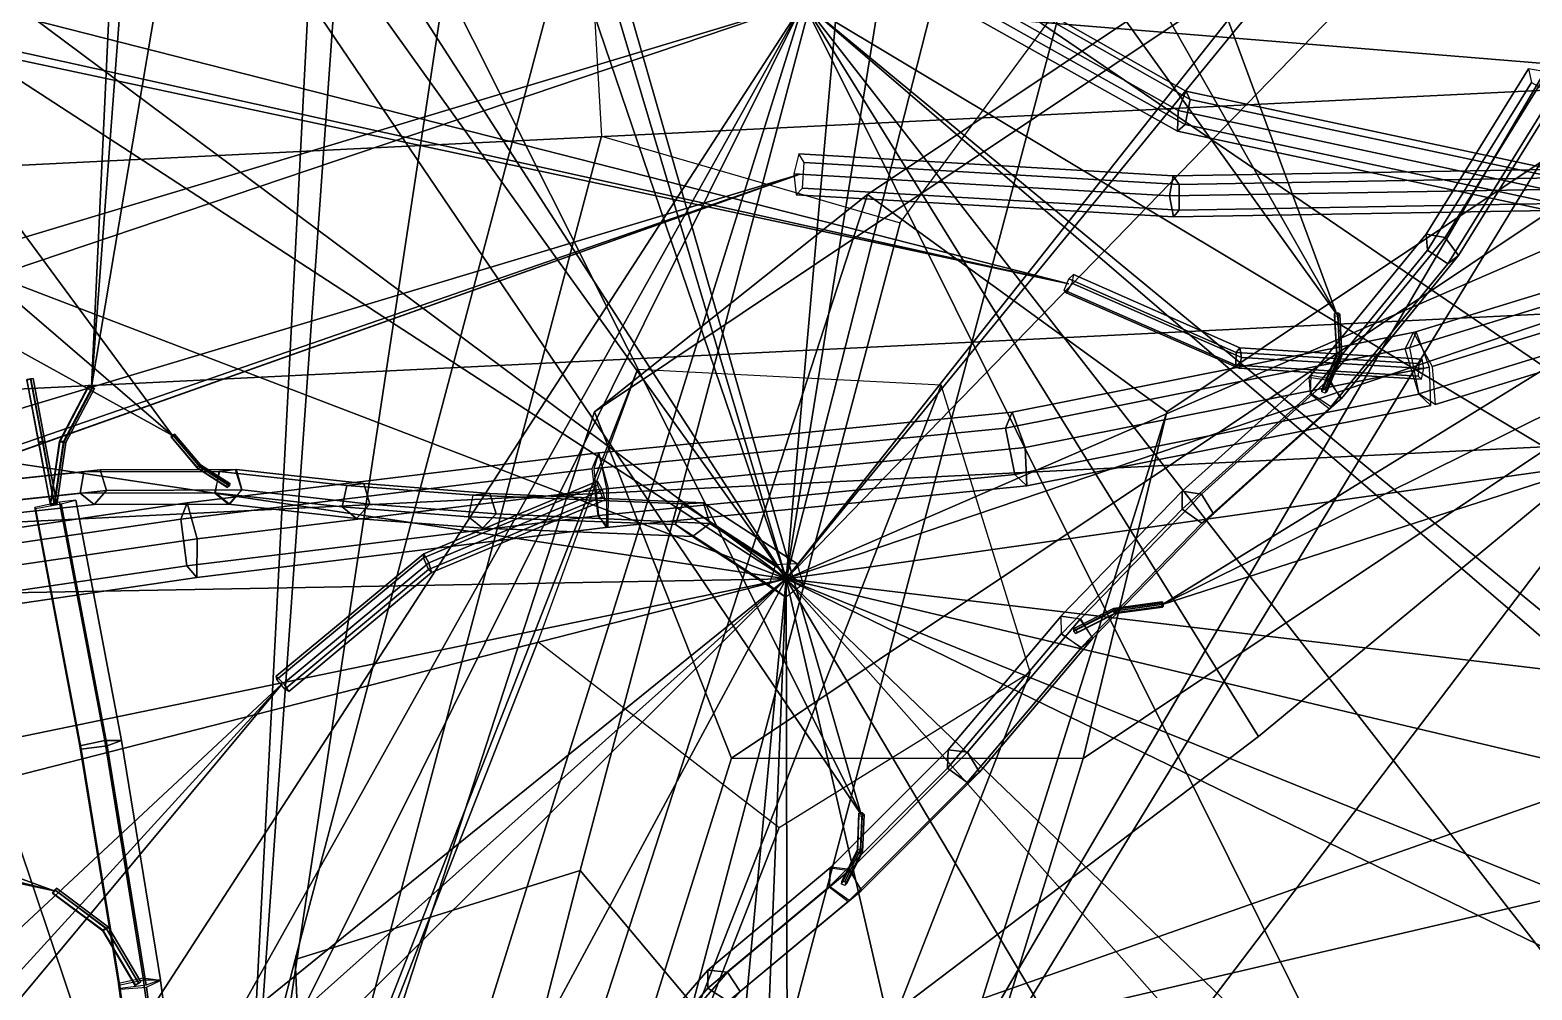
# Model space of a CAD drawing. Header units: metres. Extents: x -422 to 269, y -311 to 154.
# Drawn here: x -88.09 to -70.63, y -13.91 to -2.76 of the extents above; entities that cross this region are included whole.
import ezdxf

# ---------------------------------------------------------------- set-up
doc = ezdxf.new("R2010")
doc.units = ezdxf.units.M

msp = doc.modelspace()

# ---------------------------------------------------------------- linework, layer by layer
at = {"layer": 'coral-li_Intrnd', "color": 3}
for points in [[(-67.1835, 2.7872, 468.0564), (-78.3551, -4.6746, 498.8923), (-81.5274, -7.1972, 497.1326), (-70.3558, 0.2646, 466.2967)], [(-63.7073, 0.2621, 468.7047), (-74.879, -7.1997, 499.5406), (-78.3551, -4.6746, 498.8923), (-67.1835, 2.7872, 468.0564)], [(-58.00368, 1.2922, 424.6159), (-93.3209, -0.4428, 441.2636), (-94.3948, -4.6373, 438.5606), (-59.8599, -2.9407, 422.4503)], [(-70.3558, 0.2646, 466.2967), (-81.5274, -7.1972, 497.1326), (-79.9355, -11.2208, 496.7357), (-68.7639, -3.7588, 465.8997)], [(-64.6785, -3.7604, 467.3795), (-75.8501, -11.2223, 498.2154), (-74.879, -7.1997, 499.5406), (-63.7073, 0.2621, 468.7047)], [(-81.6948, -12.5259, 674.3676), (-78.34, 0.1016, 698.2462), (-81.6287, -0.8451, 699.2076), (-85.00615, -13.5588, 675.1451)], [(-79.4738, -15.1677, 675.2186), (-76.09648, -2.454, 699.2813), (-78.34, 0.1016, 698.2462), (-81.6948, -12.5259, 674.3676)], [(-54.3221, -5.267, 428.14), (-90.9127, -7.06464, 445.6623), (-91.1673, -1.8803, 445.6623), (-54.5768, -0.08279, 428.14)], [(-85.00615, -13.5588, 675.1451), (-81.6287, -0.8451, 699.2076), (-81.4483, -3.9947, 700.8458), (-84.8625, -16.8486, 676.4839)], [(-81.3918, -17.858, 676.5301), (-77.9776, -5.00413, 700.892), (-76.09648, -2.454, 699.2813), (-79.4738, -15.1677, 675.2186)], [(-59.8599, -2.9407, 422.4503), (-94.3948, -4.6373, 438.5606), (-92.915, -8.7063, 441.2636), (-57.5977, -6.9713, 424.6159)], [(-68.7639, -3.7588, 465.8997), (-79.9355, -11.2208, 496.7357), (-75.8501, -11.2223, 498.2154), (-64.6785, -3.7604, 467.3795)], [(-84.8625, -16.8486, 676.4839), (-81.4483, -3.9947, 700.8458), (-77.9776, -5.00413, 700.892), (-81.3918, -17.858, 676.5301)], [(-78.3551, -4.6746, 498.8923), (-83.2814, -19.8265, 529.4934), (-86.4538, -22.3491, 527.7336), (-81.5274, -7.1972, 497.1326)], [(-74.879, -7.1997, 499.5406), (-79.515, -21.9439, 529.034), (-83.2814, -19.8265, 529.4934), (-78.3551, -4.6746, 498.8923)], [(-57.5977, -6.9713, 424.6159), (-92.915, -8.7063, 441.2636), (-90.9127, -7.06464, 445.6623), (-54.3221, -5.267, 428.14)], [(-84.2934, -15.04069, 675.795), (-81.02749, -6.7072, 701.8402), (-82.1855, -9.8633, 702.9952), (-85.4569, -18.2121, 676.9016)], [(-80.7553, -15.1957, 675.4888), (-77.4982, -6.8872, 701.4552), (-81.02749, -6.7072, 701.8402), (-84.2934, -15.04069, 675.795)], [(-79.7235, -18.5308, 676.4265), (-76.4664, -10.2223, 702.3929), (-77.4982, -6.8872, 701.4552), (-80.7553, -15.1957, 675.4888)], [(-81.5274, -7.1972, 497.1326), (-86.4538, -22.3491, 527.7336), (-84.5716, -25.9649, 526.2289), (-79.9355, -11.2208, 496.7357)], [(-75.8501, -11.2223, 498.2154), (-80.3078, -25.7158, 527.028), (-79.515, -21.9439, 529.034), (-74.879, -7.1997, 499.5406)], [(-85.4569, -18.2121, 676.9016), (-82.1855, -9.8633, 702.9952), (-79.3828, -12.02337, 703.3349), (-82.6487, -20.3567, 677.2897)], [(-82.6487, -20.3567, 677.2897), (-79.3828, -12.02337, 703.3349), (-76.4664, -10.2223, 702.3929), (-79.7235, -18.5308, 676.4265)], [(-79.9355, -11.2208, 496.7357), (-84.5716, -25.9649, 526.2289), (-80.3078, -25.7158, 527.028), (-75.8501, -11.2223, 498.2154)], [(-84.3894, -22.9493, 649.0443), (-81.6948, -12.5259, 674.3676), (-85.00615, -13.5588, 675.1451), (-87.7007, -23.9822, 649.8218)], [(-82.1684, -25.5911, 649.8953), (-79.4738, -15.1677, 675.2186), (-81.6948, -12.5259, 674.3676), (-84.3894, -22.9493, 649.0443)], [(-87.7007, -23.9822, 649.8218), (-85.00615, -13.5588, 675.1451), (-84.8625, -16.8486, 676.4839), (-87.5571, -27.2721, 651.1606)]]:
    msp.add_3dface(points, dxfattribs=at)
at = {"layer": 'coral-li_Leaf', "color": 3}
for points in [[(-83.5109, 44.2313, 621.2647), (-78.3895, 46.3077, 608.796), (-87.3731, -6.9071, 611.8989)], [(-83.5109, 44.2313, 621.2647), (-87.3731, -6.9071, 611.8989), (-78.3895, 46.3077, 608.796)], [(-87.3731, -6.9071, 611.8989), (-85.0645, 42.4185, 631.0681), (-83.5109, 44.2313, 621.2647)], [(-87.3731, -6.9071, 611.8989), (-83.5109, 44.2313, 621.2647), (-85.0645, 42.4185, 631.0681)], [(-92.2311, 27.8825, 694.7077), (-88.5944, 36.3869, 686.6177), (-72.9011, -6.06686, 668.6301)], [(-92.2311, 27.8825, 694.7077), (-72.9011, -6.06686, 668.6301), (-88.5944, 36.3869, 686.6177)], [(-82.2825, 29.3596, 631.7717), (-77.6916, 34.5406, 620.0206), (-85.663, -18.04071, 610.3344)], [(-82.2825, 29.3596, 631.7717), (-85.663, -18.04071, 610.3344), (-77.6916, 34.5406, 620.0206)], [(-94.6827, 20.5392, 692.1929), (-90.3592, 29.5376, 685.0281), (-78.4281, -11.8728, 662.335)], [(-94.6827, 20.5392, 692.1929), (-78.4281, -11.8728, 662.335), (-90.3592, 29.5376, 685.0281)], [(-85.663, -18.04071, 610.3344), (-83.4184, 25.1749, 640.8824), (-82.2825, 29.3596, 631.7717)], [(-85.663, -18.04071, 610.3344), (-82.2825, 29.3596, 631.7717), (-83.4184, 25.1749, 640.8824)], [(-72.9011, -6.06686, 668.6301), (-93.05792, 21.9765, 701.5692), (-92.2311, 27.8825, 694.7077)], [(-72.9011, -6.06686, 668.6301), (-92.2311, 27.8825, 694.7077), (-93.05792, 21.9765, 701.5692)], [(-78.4281, -11.8728, 662.335), (-95.9883, 14.01013, 698.3825), (-94.6827, 20.5392, 692.1929)], [(-78.4281, -11.8728, 662.335), (-94.6827, 20.5392, 692.1929), (-95.9883, 14.01013, 698.3825)], [(-86.4301, -7.4746, 713.1671), (-105.1944, 17.9775, 742.7628), (-111.8576, 14.3808, 739.4873)], [(-86.4301, -7.4746, 713.1671), (-111.8576, 14.3808, 739.4873), (-105.1944, 17.9775, 742.7628)], [(-76.01581, -5.7123, 399.7768), (-162.4731, 16.3019, 420.1737), (-164.046, 13.05662, 403.1181)], [(-76.01581, -5.7123, 399.7768), (-164.046, 13.05662, 403.1181), (-162.4731, 16.3019, 420.1737)], [(-111.8576, 14.3808, 739.4873), (-120.7935, 11.5273, 733.4572), (-86.4301, -7.4746, 713.1671)], [(-111.8576, 14.3808, 739.4873), (-86.4301, -7.4746, 713.1671), (-120.7935, 11.5273, 733.4572)], [(-164.046, 13.05662, 403.1181), (-165.0568, 13.9642, 379.5936), (-76.01581, -5.7123, 399.7768)], [(-164.046, 13.05662, 403.1181), (-76.01581, -5.7123, 399.7768), (-165.0568, 13.9642, 379.5936)], [(-41.1816, 7.3013, 693.2841), (-36.7036, 14.1216, 684.0955), (-74.9285, -9.4361, 665.226)], [(-41.1816, 7.3013, 693.2841), (-74.9285, -9.4361, 665.226), (-36.7036, 14.1216, 684.0955)], [(-66.6351, 2.08686, 643.1948), (-62.07156, 11.1013, 634.0341), (-85.1695, -28.2767, 605.0857)], [(-66.6351, 2.08686, 643.1948), (-85.1695, -28.2767, 605.0857), (-62.07156, 11.1013, 634.0341)], [(-74.9285, -9.4361, 665.226), (-43.1651, 0.8166, 699.3387), (-41.1816, 7.3013, 693.2841)], [(-74.9285, -9.4361, 665.226), (-41.1816, 7.3013, 693.2841), (-43.1651, 0.8166, 699.3387)], [(-137.9829, -0.2769, 604.5049), (-135.3065, 4.585, 592.0468), (-87.8055, -12.7613, 611.1498)], [(-137.9829, -0.2769, 604.5049), (-87.8055, -12.7613, 611.1498), (-135.3065, 4.585, 592.0468)], [(-135.4784, -5.7199, 611.2053), (-133.0743, 3.2004, 601.1726), (-86.5524, -23.4477, 608.0826)], [(-135.4784, -5.7199, 611.2053), (-86.5524, -23.4477, 608.0826), (-133.0743, 3.2004, 601.1726)], [(-85.1695, -28.2767, 605.0857), (-67.9034, -5.5248, 649.6956), (-66.6351, 2.08686, 643.1948)], [(-85.1695, -28.2767, 605.0857), (-66.6351, 2.08686, 643.1948), (-67.9034, -5.5248, 649.6956)], [(-39.8608, -5.7105, 680.4941), (-35.7804, 0.4871, 670.6994), (-80.2524, -15.1496, 658.4562)], [(-39.8608, -5.7105, 680.4941), (-80.2524, -15.1496, 658.4562), (-35.7804, 0.4871, 670.6994)], [(-87.8055, -12.7613, 611.1498), (-139.5049, -1.6907, 614.3787), (-137.9829, -0.2769, 604.5049)], [(-87.8055, -12.7613, 611.1498), (-137.9829, -0.2769, 604.5049), (-139.5049, -1.6907, 614.3787)], [(-193.4057, -44.993, 399.2751), (-206.4113, -42.6401, 368.3156), (-79.1499, -4.4433, 356.167)], [(-193.4057, -44.993, 399.2751), (-79.1499, -4.4433, 356.167), (-206.4113, -42.6401, 368.3156)], [(-79.1499, -4.4433, 356.167), (-185.5471, -41.2887, 422.6147), (-193.4057, -44.993, 399.2751)], [(-79.1499, -4.4433, 356.167), (-193.4057, -44.993, 399.2751), (-185.5471, -41.2887, 422.6147)], [(-86.5524, -23.4477, 608.0826), (-136.5364, -10.5752, 619.9868), (-135.4784, -5.7199, 611.2053)], [(-86.5524, -23.4477, 608.0826), (-135.4784, -5.7199, 611.2053), (-136.5364, -10.5752, 619.9868)], [(-80.2524, -15.1496, 658.4562), (-41.9774, -11.9258, 686.7819), (-39.8608, -5.7105, 680.4941)], [(-80.2524, -15.1496, 658.4562), (-39.8608, -5.7105, 680.4941), (-41.9774, -11.9258, 686.7819)], [(-71.4851, -17.6953, 495.0329), (-60.6209, -6.4172, 570.0825), (-49.5402, -15.4794, 567.1909)], [(-71.4851, -17.6953, 495.0329), (-49.5402, -15.4794, 567.1909), (-60.6209, -6.4172, 570.0825)], [(-122.5912, -112.8587, 399.1118), (-142.5465, -114.0857, 372.0294), (-64.3111, -7.6116, 353.467)], [(-122.5912, -112.8587, 399.1118), (-64.3111, -7.6116, 353.467), (-142.5465, -114.0857, 372.0294)], [(-64.3111, -7.6116, 353.467), (-112.0403, -108.6876, 421.2815), (-122.5912, -112.8587, 399.1118)], [(-64.3111, -7.6116, 353.467), (-122.5912, -112.8587, 399.1118), (-112.0403, -108.6876, 421.2815)], [(-65.4485, -7.5106, 402.9277), (-99.1295, -84.7168, 438.7093), (-92.8534, -90.7792, 423.6176)], [(-65.4485, -7.5106, 402.9277), (-92.8534, -90.7792, 423.6176), (-99.1295, -84.7168, 438.7093)], [(-92.8534, -90.7792, 423.6176), (-89.3457, -97.7847, 401.3946), (-65.4485, -7.5106, 402.9277)], [(-92.8534, -90.7792, 423.6176), (-65.4485, -7.5106, 402.9277), (-89.3457, -97.7847, 401.3946)], [(-70.7627, -40.1298, 540.7466), (-26.3524, -7.7579, 566.4952), (-22.3787, -8.4407, 555.6607)], [(-70.7627, -40.1298, 540.7466), (-22.3787, -8.4407, 555.6607), (-26.3524, -7.7579, 566.4952)], [(-22.3787, -8.4407, 555.6607), (-15.4217, -12.3609, 542.2292), (-70.7627, -40.1298, 540.7466)], [(-22.3787, -8.4407, 555.6607), (-70.7627, -40.1298, 540.7466), (-15.4217, -12.3609, 542.2292)], [(-82.6569, -45.08569, 738.1458), (-90.1569, -50.3807, 731.8159), (-89.3565, -8.8411, 716.7352)], [(-82.6569, -45.08569, 738.1458), (-89.3565, -8.8411, 716.7352), (-90.1569, -50.3807, 731.8159)], [(-89.3565, -8.8411, 716.7352), (-78.6186, -40.7991, 743.9234), (-82.6569, -45.08569, 738.1458)], [(-89.3565, -8.8411, 716.7352), (-82.6569, -45.08569, 738.1458), (-78.6186, -40.7991, 743.9234)], [(-85.1578, -10.3577, 398.5), (-148.0719, -69.01715, 429.7476), (-144.9586, -75.8961, 414.035)], [(-85.1578, -10.3577, 398.5), (-144.9586, -75.8961, 414.035), (-148.0719, -69.01715, 429.7476)], [(-144.9586, -75.8961, 414.035), (-144.7703, -81.888, 391.2467), (-85.1578, -10.3577, 398.5)], [(-144.9586, -75.8961, 414.035), (-85.1578, -10.3577, 398.5), (-144.7703, -81.888, 391.2467)]]:
    msp.add_3dface(points, dxfattribs=at)
at = {"layer": 'coral-li_Mrstm', "color": 3}
for points in [[(-79.3, -9.1376, 702.4012), (-95.00436, 36.9823, 730.725), (-110.9383, 11.4303, 726.0117)], [(-79.3, -9.1376, 702.4012), (-110.9383, 11.4303, 726.0117), (-95.00436, 36.9823, 730.725)], [(-79.3, -9.1376, 702.4012), (-72.462, 33.4458, 712.8358), (-95.00436, 36.9823, 730.725)], [(-79.3, -9.1376, 702.4012), (-95.00436, 36.9823, 730.725), (-72.462, 33.4458, 712.8358)], [(-79.3, -9.1376, 702.4012), (-75.5197, 33.5339, 714.4977), (-97.02453, 15.5786, 695.4481)], [(-79.3, -9.1376, 702.4012), (-97.02453, 15.5786, 695.4481), (-75.5197, 33.5339, 714.4977)], [(-79.3, -9.1376, 702.4012), (-47.7846, 30.6954, 726.8148), (-75.5197, 33.5339, 714.4977)], [(-79.3, -9.1376, 702.4012), (-75.5197, 33.5339, 714.4977), (-47.7846, 30.6954, 726.8148)], [(-79.3, -9.1376, 702.4012), (-60.3108, 10.4219, 690.1254), (-72.462, 33.4458, 712.8358)], [(-79.3, -9.1376, 702.4012), (-72.462, 33.4458, 712.8358), (-60.3108, 10.4219, 690.1254)], [(-79.3, -9.1376, 702.4012), (-39.9958, 4.1485, 718.1383), (-47.7846, 30.6954, 726.8148)], [(-79.3, -9.1376, 702.4012), (-47.7846, 30.6954, 726.8148), (-39.9958, 4.1485, 718.1383)], [(-79.1014, -2.4499, 699.7007), (-98.1788, 21.6383, 746.9418), (-97.542, -7.9941, 739.834)], [(-79.1014, -2.4499, 699.7007), (-97.542, -7.9941, 739.834), (-98.1788, 21.6383, 746.9418)], [(-79.3, -9.1376, 702.4012), (-97.02453, 15.5786, 695.4481), (-99.7563, -1.3082, 686.1445)], [(-79.3, -9.1376, 702.4012), (-99.7563, -1.3082, 686.1445), (-97.02453, 15.5786, 695.4481)], [(-79.3, -9.1376, 702.4012), (-94.7146, 14.718, 693.0653), (-110.4781, 14.07903, 723.7999)], [(-79.3, -9.1376, 702.4012), (-110.4781, 14.07903, 723.7999), (-94.7146, 14.718, 693.0653)], [(-79.3, -9.1376, 702.4012), (-83.7457, 5.7572, 679.5473), (-94.7146, 14.718, 693.0653)], [(-79.3, -9.1376, 702.4012), (-94.7146, 14.718, 693.0653), (-83.7457, 5.7572, 679.5473)], [(-79.3, -9.1376, 702.4012), (-110.4781, 14.07903, 723.7999), (-114.3384, -3.8882, 746.2267)], [(-79.3, -9.1376, 702.4012), (-114.3384, -3.8882, 746.2267), (-110.4781, 14.07903, 723.7999)], [(-79.3, -9.1376, 702.4012), (-41.2528, 7.3656, 718.5732), (-60.7649, 13.4996, 691.566)], [(-79.3, -9.1376, 702.4012), (-60.7649, 13.4996, 691.566), (-41.2528, 7.3656, 718.5732)], [(-79.3, -9.1376, 702.4012), (-60.7649, 13.4996, 691.566), (-75.2713, 6.6522, 680.5269)], [(-79.3, -9.1376, 702.4012), (-75.2713, 6.6522, 680.5269), (-60.7649, 13.4996, 691.566)], [(-79.3, -9.1376, 702.4012), (-110.9383, 11.4303, 726.0117), (-109.15, -16.7668, 707.3181)], [(-79.3, -9.1376, 702.4012), (-109.15, -16.7668, 707.3181), (-110.9383, 11.4303, 726.0117)], [(-79.3, -9.1376, 702.4012), (-62.1881, -6.7089, 680.8325), (-60.3108, 10.4219, 690.1254)], [(-79.3, -9.1376, 702.4012), (-60.3108, 10.4219, 690.1254), (-62.1881, -6.7089, 680.8325)], [(-79.1014, -2.4499, 699.7007), (-59.1364, -4.0813, 680.6571), (-52.7505, 9.879, 692.8094)], [(-79.1014, -2.4499, 699.7007), (-52.7505, 9.879, 692.8094), (-59.1364, -4.0813, 680.6571)], [(-79.3, -9.1376, 702.4012), (-37.4947, -14.1194, 739.8635), (-41.2528, 7.3656, 718.5732)], [(-79.3, -9.1376, 702.4012), (-41.2528, 7.3656, 718.5732), (-37.4947, -14.1194, 739.8635)], [(-79.1014, -2.4499, 699.7007), (-73.8139, -10.9684, 742.9266), (-51.8192, 7.2143, 748.0557)], [(-79.1014, -2.4499, 699.7007), (-51.8192, 7.2143, 748.0557), (-73.8139, -10.9684, 742.9266)], [(-79.1014, -2.4499, 699.7007), (-57.284, -20.4186, 709.4471), (-48.396, 5.2472, 730.7961)], [(-79.1014, -2.4499, 699.7007), (-48.396, 5.2472, 730.7961), (-57.284, -20.4186, 709.4471)], [(-79.3, -9.1376, 702.4012), (-52.532, -22.1506, 699.5719), (-39.9958, 4.1485, 718.1383)], [(-79.3, -9.1376, 702.4012), (-39.9958, 4.1485, 718.1383), (-52.532, -22.1506, 699.5719)], [(-79.1014, -2.4499, 699.7007), (-110.0899, 1.1262, 700.2704), (-101.818, -10.1156, 686.6917)], [(-79.1014, -2.4499, 699.7007), (-101.818, -10.1156, 686.6917), (-110.0899, 1.1262, 700.2704)], [(-79.1014, -2.4499, 699.7007), (-79.5229, -0.5078, 756.0209), (-59.345, -14.2807, 737.7953)], [(-79.1014, -2.4499, 699.7007), (-59.345, -14.2807, 737.7953), (-79.5229, -0.5078, 756.0209)], [(-79.1014, -2.4499, 699.7007), (-97.542, -7.9941, 739.834), (-91.6911, -27.7426, 712.9362)], [(-79.1014, -2.4499, 699.7007), (-91.6911, -27.7426, 712.9362), (-97.542, -7.9941, 739.834)], [(-79.1014, -2.4499, 699.7007), (-94.0647, -25.5163, 696.8784), (-91.2729, -24.2, 716.2129)], [(-79.1014, -2.4499, 699.7007), (-91.2729, -24.2, 716.2129), (-94.0647, -25.5163, 696.8784)], [(-79.1014, -2.4499, 699.7007), (-91.6911, -27.7426, 712.9362), (-87.06593, -27.9127, 694.0215)], [(-79.1014, -2.4499, 699.7007), (-87.06593, -27.9127, 694.0215), (-91.6911, -27.7426, 712.9362)], [(-79.1014, -2.4499, 699.7007), (-91.2729, -24.2, 716.2129), (-73.8139, -10.9684, 742.9266)], [(-79.1014, -2.4499, 699.7007), (-73.8139, -10.9684, 742.9266), (-91.2729, -24.2, 716.2129)], [(-79.1014, -2.4499, 699.7007), (-59.345, -14.2807, 737.7953), (-55.7916, -22.4687, 705.1141)], [(-79.1014, -2.4499, 699.7007), (-55.7916, -22.4687, 705.1141), (-59.345, -14.2807, 737.7953)], [(-79.1014, -2.4499, 699.7007), (-55.7916, -22.4687, 705.1141), (-64.1024, -21.7038, 687.5205)], [(-79.1014, -2.4499, 699.7007), (-64.1024, -21.7038, 687.5205), (-55.7916, -22.4687, 705.1141)], [(-79.1014, -2.4499, 699.7007), (-67.08572, -26.5976, 693.6644), (-57.284, -20.4186, 709.4471)], [(-79.1014, -2.4499, 699.7007), (-57.284, -20.4186, 709.4471), (-67.08572, -26.5976, 693.6644)], [(-79.3, -9.1376, 702.4012), (-114.3384, -3.8882, 746.2267), (-98.8916, -28.6048, 737.3108)], [(-79.3, -9.1376, 702.4012), (-98.8916, -28.6048, 737.3108), (-114.3384, -3.8882, 746.2267)], [(-79.3, -9.1376, 702.4012), (-109.15, -16.7668, 707.3181), (-98.6743, -26.425, 694.0453)], [(-79.3, -9.1376, 702.4012), (-98.6743, -26.425, 694.0453), (-109.15, -16.7668, 707.3181)], [(-79.3, -9.1376, 702.4012), (-102.0716, -9.5459, 686.7419), (-108.5195, -15.1593, 704.3562)], [(-79.3, -9.1376, 702.4012), (-108.5195, -15.1593, 704.3562), (-102.0716, -9.5459, 686.7419)], [(-79.3, -9.1376, 702.4012), (-108.5195, -15.1593, 704.3562), (-101.8618, -27.3683, 735.981)], [(-79.3, -9.1376, 702.4012), (-101.8618, -27.3683, 735.981), (-108.5195, -15.1593, 704.3562)], [(-79.3, -9.1376, 702.4012), (-101.8618, -27.3683, 735.981), (-79.2481, -35.8159, 752.0418)], [(-79.3, -9.1376, 702.4012), (-79.2481, -35.8159, 752.0418), (-101.8618, -27.3683, 735.981)], [(-79.3, -9.1376, 702.4012), (-98.8916, -28.6048, 737.3108), (-80.4974, -39.1381, 710.8828)], [(-79.3, -9.1376, 702.4012), (-80.4974, -39.1381, 710.8828), (-98.8916, -28.6048, 737.3108)], [(-79.3, -9.1376, 702.4012), (-91.5593, -31.8739, 692.5677), (-82.05575, -38.2894, 708.4382)], [(-79.3, -9.1376, 702.4012), (-82.05575, -38.2894, 708.4382), (-91.5593, -31.8739, 692.5677)], [(-79.3, -9.1376, 702.4012), (-82.05575, -38.2894, 708.4382), (-57.6437, -33.5984, 732.4291)], [(-79.3, -9.1376, 702.4012), (-57.6437, -33.5984, 732.4291), (-82.05575, -38.2894, 708.4382)], [(-79.3, -9.1376, 702.4012), (-80.4974, -39.1381, 710.8828), (-73.5105, -34.2218, 693.3842)], [(-79.3, -9.1376, 702.4012), (-73.5105, -34.2218, 693.3842), (-80.4974, -39.1381, 710.8828)], [(-79.3, -9.1376, 702.4012), (-57.6437, -33.5984, 732.4291), (-37.4947, -14.1194, 739.8635)], [(-79.3, -9.1376, 702.4012), (-37.4947, -14.1194, 739.8635), (-57.6437, -33.5984, 732.4291)], [(-79.3, -9.1376, 702.4012), (-66.9895, -29.8329, 688.8335), (-52.532, -22.1506, 699.5719)], [(-79.3, -9.1376, 702.4012), (-52.532, -22.1506, 699.5719), (-66.9895, -29.8329, 688.8335)], [(-79.3, -9.1376, 702.4012), (-79.2481, -35.8159, 752.0418), (-55.9154, -31.6179, 732.8853)], [(-79.3, -9.1376, 702.4012), (-55.9154, -31.6179, 732.8853), (-79.2481, -35.8159, 752.0418)], [(-79.3, -9.1376, 702.4012), (-55.9154, -31.6179, 732.8853), (-50.3964, -20.8276, 701.2492)], [(-79.3, -9.1376, 702.4012), (-50.3964, -20.8276, 701.2492), (-55.9154, -31.6179, 732.8853)], [(-79.3, -9.1376, 702.4012), (-50.3964, -20.8276, 701.2492), (-58.8056, -13.9965, 685.0688)], [(-79.3, -9.1376, 702.4012), (-58.8056, -13.9965, 685.0688), (-50.3964, -20.8276, 701.2492)]]:
    msp.add_3dface(points, dxfattribs=at)
at = {"layer": 'coral-li_Petiole', "color": 3}
for points in [[(-74.6564, -3.4728, 354.9718), (-78.4178, -1.3391, 356.0062), (-78.5725, -1.5425, 355.8608), (-74.7476, -3.7001, 354.8094)], [(-74.6052, -3.569, 355.2447), (-78.3903, -1.4264, 356.2855), (-78.4178, -1.3391, 356.0062), (-74.6564, -3.4728, 354.9718)], [(-74.7476, -3.7001, 354.8094), (-78.5725, -1.5425, 355.8608), (-78.642, -1.7573, 356.049), (-74.7537, -3.939, 354.9805)], [(-74.6663, -3.8615, 355.2502), (-78.5309, -1.6888, 356.3123), (-78.3903, -1.4264, 356.2855), (-74.6052, -3.569, 355.2447)], [(-74.7537, -3.939, 354.9805), (-78.642, -1.7573, 356.049), (-78.5309, -1.6888, 356.3123), (-74.6663, -3.8615, 355.2502)], [(-71.6424, -5.172, 669.0593), (-70.4544, -3.2524, 670.2006), (-70.6767, -3.2146, 670.3682), (-71.8631, -5.1339, 669.2291)], [(-71.8631, -5.1339, 669.2291), (-70.6767, -3.2146, 670.3682), (-70.6419, -3.373, 670.5978), (-71.8474, -5.3218, 669.4375)], [(-71.4883, -5.3838, 669.1611), (-70.28, -3.4344, 670.3249), (-70.4544, -3.2524, 670.2006), (-71.6424, -5.172, 669.0593)], [(-70.3795, -4.3868, 353.8479), (-74.6564, -3.4728, 354.9718), (-74.7476, -3.7001, 354.8094), (-70.4707, -4.6142, 353.6856)], [(-70.3283, -4.4831, 354.1209), (-74.6052, -3.569, 355.2447), (-74.6564, -3.4728, 354.9718), (-70.3795, -4.3868, 353.8479)], [(-71.8474, -5.3218, 669.4375), (-70.6419, -3.373, 670.5978), (-70.393, -3.5108, 670.5707), (-71.6123, -5.4786, 669.3948)], [(-71.6123, -5.4786, 669.3948), (-70.393, -3.5108, 670.5707), (-70.28, -3.4344, 670.3249), (-71.4883, -5.3838, 669.1611)], [(-70.3894, -4.7756, 354.1264), (-74.6663, -3.8615, 355.2502), (-74.6052, -3.569, 355.2447), (-70.3283, -4.4831, 354.1209)], [(-70.4707, -4.6142, 353.6856), (-74.7476, -3.7001, 354.8094), (-74.7537, -3.939, 354.9805), (-70.4768, -4.8531, 353.8567)], [(-70.4768, -4.8531, 353.8567), (-74.7537, -3.939, 354.9805), (-74.6663, -3.8615, 355.2502), (-70.3894, -4.7756, 354.1264)], [(-74.8053, -4.4584, 354.9757), (-79.1543, -4.203, 356.0952), (-79.2119, -4.4349, 355.924), (-74.8459, -4.6907, 354.8002)], [(-74.7352, -4.5565, 355.2437), (-79.09066, -4.301, 356.3648), (-79.1543, -4.203, 356.0952), (-74.8053, -4.4584, 354.9757)], [(-74.7328, -4.8551, 355.2328), (-79.1095, -4.5992, 356.3593), (-79.09066, -4.301, 356.3648), (-74.7352, -4.5565, 355.2437)], [(-74.8459, -4.6907, 354.8002), (-79.2119, -4.4349, 355.924), (-79.1844, -4.6784, 356.0864), (-74.8014, -4.9345, 354.9582)], [(-70.4301, -4.3819, 353.861), (-74.8053, -4.4584, 354.9757), (-74.8459, -4.6907, 354.8002), (-70.4707, -4.6142, 353.6856)], [(-70.3601, -4.48, 354.1291), (-74.7352, -4.5565, 355.2437), (-74.8053, -4.4584, 354.9757), (-70.4301, -4.3819, 353.861)], [(-70.3576, -4.7787, 354.1181), (-74.7328, -4.8551, 355.2328), (-74.7352, -4.5565, 355.2437), (-70.3601, -4.48, 354.1291)], [(-74.8014, -4.9345, 354.9582), (-79.1844, -4.6784, 356.0864), (-79.1095, -4.5992, 356.3593), (-74.7328, -4.8551, 355.2328)], [(-70.4707, -4.6142, 353.6856), (-74.8459, -4.6907, 354.8002), (-74.8014, -4.9345, 354.9582), (-70.4262, -4.858, 353.8436)], [(-70.4262, -4.858, 353.8436), (-74.8014, -4.9345, 354.9582), (-74.7328, -4.8551, 355.2328), (-70.3576, -4.7787, 354.1181)], [(-67.5814, -5.07545, 402.6949), (-72.1085, -6.4659, 401.2633), (-72.01041, -6.2756, 400.7687), (-67.5107, -4.8937, 402.1924)], [(-67.5107, -4.8937, 402.1924), (-72.01041, -6.2756, 400.7687), (-71.7952, -6.6725, 400.4744), (-67.3372, -5.3029, 401.8876)], [(-73.00216, -6.8316, 667.6647), (-71.6424, -5.172, 669.0593), (-71.8631, -5.1339, 669.2291), (-73.2228, -6.7935, 667.8345)], [(-73.2228, -6.7935, 667.8345), (-71.8631, -5.1339, 669.2291), (-71.8474, -5.3218, 669.4375), (-73.2071, -6.9814, 668.0429)], [(-72.848, -7.04346, 667.7665), (-71.4883, -5.3838, 669.1611), (-71.6424, -5.172, 669.0593), (-73.00216, -6.8316, 667.6647)], [(-67.4486, -5.6071, 402.6989), (-71.9505, -6.9905, 401.2732), (-72.1085, -6.4659, 401.2633), (-67.5814, -5.07545, 402.6949)], [(-73.2071, -6.9814, 668.0429), (-71.8474, -5.3218, 669.4375), (-71.6123, -5.4786, 669.3948), (-72.972, -7.1382, 668.0002)], [(-72.972, -7.1382, 668.0002), (-71.6123, -5.4786, 669.3948), (-71.4883, -5.3838, 669.1611), (-72.848, -7.04346, 667.7665)], [(-67.3372, -5.3029, 401.8876), (-71.7952, -6.6725, 400.4744), (-71.7584, -7.1119, 400.7844), (-67.299, -5.7413, 402.1988)], [(-74.07672, -6.6549, 400.3862), (-76.06987, -5.7862, 399.8589), (-76.01752, -5.6517, 399.8838), (-74.07135, -6.5091, 400.398)], [(-74.01143, -6.5671, 400.18), (-75.981, -5.7041, 399.6592), (-76.04664, -5.8169, 399.7201), (-74.03954, -6.689, 400.2513)], [(-74.07135, -6.5091, 400.398), (-76.01752, -5.6517, 399.8838), (-75.9632, -5.6026, 399.7598), (-74.03098, -6.4565, 400.2702)], [(-74.03098, -6.4565, 400.2702), (-75.9632, -5.6026, 399.7598), (-75.981, -5.7041, 399.6592), (-74.01143, -6.5671, 400.18)], [(-67.299, -5.7413, 402.1988), (-71.7584, -7.1119, 400.7844), (-71.9505, -6.9905, 401.2732), (-67.4486, -5.6071, 402.6989)], [(-74.03954, -6.689, 400.2513), (-76.04664, -5.8169, 399.7201), (-76.06987, -5.7862, 399.8589), (-74.07672, -6.6549, 400.3862)], [(-72.8686, -6.5198, 668.2339), (-72.8922, -6.0467, 668.605), (-72.9289, -6.05627, 668.6149), (-72.9039, -6.5212, 668.2509)], [(-72.9039, -6.5212, 668.2509), (-72.9289, -6.05627, 668.6149), (-72.9274, -6.08038, 668.6457), (-72.903, -6.5483, 668.2791)], [(-72.903, -6.5483, 668.2791), (-72.9274, -6.08038, 668.6457), (-72.889, -6.08573, 668.655), (-72.8663, -6.5639, 668.2795)], [(-72.8455, -6.546, 668.2516), (-72.8677, -6.0648, 668.6296), (-72.8922, -6.0467, 668.605), (-72.8686, -6.5198, 668.2339)], [(-72.8663, -6.5639, 668.2795), (-72.889, -6.08573, 668.655), (-72.8677, -6.0648, 668.6296), (-72.8455, -6.546, 668.2516)], [(-72.05782, -6.4545, 401.278), (-76.7537, -7.3884, 400.2037), (-76.6766, -7.2014, 399.7042), (-71.9807, -6.2675, 400.7784)], [(-71.9807, -6.2675, 400.7784), (-76.6766, -7.2014, 399.7042), (-76.5233, -7.6128, 399.3915), (-71.8273, -6.6789, 400.4658)], [(-71.9496, -6.9917, 401.2723), (-76.6455, -7.9256, 400.198), (-76.7537, -7.3884, 400.2037), (-72.05782, -6.4545, 401.278)], [(-71.9503, -6.6371, 401.015), (-74.07135, -6.5091, 400.398), (-74.03098, -6.4565, 400.2702), (-71.91, -6.5846, 400.8872)], [(-71.91, -6.5846, 400.8872), (-74.03098, -6.4565, 400.2702), (-74.01143, -6.5671, 400.18), (-71.8904, -6.6952, 400.797)], [(-71.9557, -6.783, 401.0032), (-74.07672, -6.6549, 400.3862), (-74.07135, -6.5091, 400.398), (-71.9503, -6.6371, 401.015)], [(-71.8904, -6.6952, 400.797), (-74.01143, -6.5671, 400.18), (-74.03954, -6.689, 400.2513), (-71.9185, -6.8171, 400.8683)], [(-73.04179, -6.938, 667.8375), (-72.8686, -6.5198, 668.2339), (-72.9039, -6.5212, 668.2509), (-73.07709, -6.9394, 667.8544)], [(-73.07709, -6.9394, 667.8544), (-72.9039, -6.5212, 668.2509), (-72.903, -6.5483, 668.2791), (-73.07613, -6.9666, 667.8826)], [(-73.07613, -6.9666, 667.8826), (-72.903, -6.5483, 668.2791), (-72.8663, -6.5639, 668.2795), (-73.03948, -6.9821, 667.8831)], [(-73.01868, -6.9643, 667.8551), (-72.8455, -6.546, 668.2516), (-72.8686, -6.5198, 668.2339), (-73.04179, -6.938, 667.8375)], [(-73.03948, -6.9821, 667.8831), (-72.8663, -6.5639, 668.2795), (-72.8455, -6.546, 668.2516), (-73.01868, -6.9643, 667.8551)], [(-71.8273, -6.6789, 400.4658), (-76.5233, -7.6128, 399.3915), (-76.5042, -8.05786, 399.695), (-71.8083, -7.1239, 400.7693)], [(-74.4766, -8.1537, 666.0814), (-72.9869, -6.8135, 667.6822), (-73.2059, -6.7755, 667.8542), (-74.6996, -8.1198, 666.249)], [(-74.6996, -8.1198, 666.249), (-73.2059, -6.7755, 667.8542), (-73.2118, -6.9882, 668.0377), (-74.6993, -8.3267, 666.4392)], [(-71.9185, -6.8171, 400.8683), (-74.03954, -6.689, 400.2513), (-74.07672, -6.6549, 400.3862), (-71.9557, -6.783, 401.0032)], [(-87.9435, -7.542, 611.6305), (-88.0817, -6.8146, 611.666), (-88.1262, -6.8239, 611.682), (-87.9881, -7.5513, 611.6465)], [(-87.9881, -7.5513, 611.6465), (-88.1262, -6.8239, 611.682), (-88.1248, -6.826, 611.7302), (-87.9867, -7.5534, 611.6946)], [(-87.9867, -7.5534, 611.6946), (-88.1248, -6.826, 611.7302), (-88.07854, -6.8179, 611.7441), (-87.9404, -7.5452, 611.7086)], [(-87.9142, -7.5383, 611.6686), (-88.05238, -6.8109, 611.7041), (-88.0817, -6.8146, 611.666), (-87.9435, -7.542, 611.6305)], [(-87.9404, -7.5452, 611.7086), (-88.07854, -6.8179, 611.7441), (-88.05238, -6.8109, 611.7041), (-87.9142, -7.5383, 611.6686)], [(-87.6995, -7.5432, 611.699), (-87.362, -6.9031, 611.8594), (-87.4028, -6.8865, 611.8792), (-87.7444, -7.5391, 611.7163)], [(-87.7444, -7.5391, 611.7163), (-87.4028, -6.8865, 611.8792), (-87.4029, -6.8982, 611.926), (-87.7429, -7.5462, 611.764)], [(-87.7429, -7.5462, 611.764), (-87.4029, -6.8982, 611.926), (-87.3612, -6.9225, 611.9352), (-87.6962, -7.5547, 611.7763)], [(-87.6699, -7.5528, 611.7358), (-87.3365, -6.9252, 611.8939), (-87.362, -6.9031, 611.8594), (-87.6995, -7.5432, 611.699)], [(-87.6962, -7.5547, 611.7763), (-87.3612, -6.9225, 611.9352), (-87.3365, -6.9252, 611.8939), (-87.6699, -7.5528, 611.7358)], [(-74.3364, -8.382, 666.1664), (-72.8554, -7.05012, 667.7579), (-72.9869, -6.8135, 667.6822), (-74.4766, -8.1537, 666.0814)], [(-71.8083, -7.1239, 400.7693), (-76.5042, -8.05786, 399.695), (-76.6455, -7.9256, 400.198), (-71.9496, -6.9917, 401.2723)], [(-74.6993, -8.3267, 666.4392), (-73.2118, -6.9882, 668.0377), (-72.9919, -7.1605, 667.9773), (-74.4714, -8.4912, 666.3873)], [(-74.4714, -8.4912, 666.3873), (-72.9919, -7.1605, 667.9773), (-72.8554, -7.05012, 667.7579), (-74.3364, -8.382, 666.1664)], [(-76.7537, -7.3884, 400.2037), (-81.5332, -7.8579, 399.5056), (-81.4777, -7.6723, 399.0026), (-76.6766, -7.2014, 399.7042)], [(-76.6766, -7.2014, 399.7042), (-81.4777, -7.6723, 399.0026), (-81.3885, -8.09201, 398.6765), (-76.5233, -7.6128, 399.3915)], [(-86.1299, -7.8183, 713.0011), (-86.4285, -7.4631, 713.1422), (-86.4501, -7.4852, 713.1514), (-86.1443, -7.8468, 713.0056)], [(-86.1443, -7.8468, 713.0056), (-86.4501, -7.4852, 713.1514), (-86.4443, -7.4927, 713.1823), (-86.1312, -7.8607, 713.0316)], [(-86.1312, -7.8607, 713.0316), (-86.4443, -7.4927, 713.1823), (-86.419, -7.4754, 713.1923), (-86.1086, -7.841, 713.0434)], [(-86.1078, -7.8144, 713.0243), (-86.4091, -7.4568, 713.1671), (-86.4285, -7.4631, 713.1422), (-86.1299, -7.8183, 713.0011)], [(-86.1086, -7.841, 713.0434), (-86.419, -7.4754, 713.1923), (-86.4091, -7.4568, 713.1671), (-86.1078, -7.8144, 713.0243)], [(-76.6455, -7.9256, 400.198), (-81.477, -8.4028, 399.4881), (-81.5332, -7.8579, 399.5056), (-76.7537, -7.3884, 400.2037)], [(-87.8054, -8.2694, 611.595), (-87.9435, -7.542, 611.6305), (-87.9881, -7.5513, 611.6465), (-87.85, -8.2786, 611.611)], [(-87.85, -8.2786, 611.611), (-87.9881, -7.5513, 611.6465), (-87.9867, -7.5534, 611.6946), (-87.8486, -8.2807, 611.6591)], [(-87.8486, -8.2807, 611.6591), (-87.9867, -7.5534, 611.6946), (-87.9404, -7.5452, 611.7086), (-87.8023, -8.2726, 611.673)], [(-87.7761, -8.2657, 611.6331), (-87.9142, -7.5383, 611.6686), (-87.9435, -7.542, 611.6305), (-87.8054, -8.2694, 611.595)], [(-87.8023, -8.2726, 611.673), (-87.9404, -7.5452, 611.7086), (-87.9142, -7.5383, 611.6686), (-87.7761, -8.2657, 611.6331)], [(-87.8054, -8.2694, 611.595), (-87.6995, -7.5432, 611.699), (-87.7444, -7.5391, 611.7163), (-87.8503, -8.2653, 611.6122)], [(-87.8503, -8.2653, 611.6122), (-87.7444, -7.5391, 611.7163), (-87.7429, -7.5462, 611.764), (-87.8488, -8.2724, 611.66)], [(-87.8488, -8.2724, 611.66), (-87.7429, -7.5462, 611.764), (-87.6962, -7.5547, 611.7763), (-87.8021, -8.281, 611.6722)], [(-87.7758, -8.279, 611.6318), (-87.6699, -7.5528, 611.7358), (-87.6995, -7.5432, 611.699), (-87.8054, -8.2694, 611.595)], [(-87.8021, -8.281, 611.6722), (-87.6962, -7.5547, 611.7763), (-87.6699, -7.5528, 611.7358), (-87.7758, -8.279, 611.6318)], [(-81.5575, -7.8608, 399.5015), (-86.3362, -8.4444, 398.5517), (-86.2599, -8.2563, 398.0524), (-81.4813, -7.6726, 399.0023)], [(-81.4813, -7.6726, 399.0023), (-86.2599, -8.2563, 398.0524), (-86.145, -8.6729, 397.7304), (-81.3664, -8.08929, 398.6803)], [(-76.5233, -7.6128, 399.3915), (-81.3885, -8.09201, 398.6765), (-81.388, -8.5408, 398.9748), (-76.5042, -8.05786, 399.695)], [(-85.7896, -8.03538, 712.7136), (-86.1299, -7.8183, 713.0011), (-86.1443, -7.8468, 713.0056), (-85.804, -8.06389, 712.718)], [(-85.804, -8.06389, 712.718), (-86.1443, -7.8468, 713.0056), (-86.1312, -7.8607, 713.0316), (-85.791, -8.07786, 712.744)], [(-85.791, -8.07786, 712.744), (-86.1312, -7.8607, 713.0316), (-86.1086, -7.841, 713.0434), (-85.7684, -8.05811, 712.7559)], [(-85.7675, -8.03146, 712.7368), (-86.1078, -7.8144, 713.0243), (-86.1299, -7.8183, 713.0011), (-85.7896, -8.03538, 712.7136)], [(-85.7684, -8.05811, 712.7559), (-86.1086, -7.841, 713.0434), (-86.1078, -7.8144, 713.0243), (-85.7675, -8.03146, 712.7368)], [(-87.461, -7.8944, 714.347), (-89.1133, -8.07067, 715.9764), (-89.1413, -8.318, 715.9211), (-87.5034, -8.1428, 714.3072)], [(-87.274, -7.8717, 714.519), (-88.936, -8.04897, 716.1586), (-89.1133, -8.07067, 715.9764), (-87.461, -7.8944, 714.347)], [(-87.2, -8.111, 714.5862), (-88.8535, -8.2879, 716.2164), (-88.936, -8.04897, 716.1586), (-87.274, -7.8717, 714.519)], [(-85.8894, -7.8889, 712.6374), (-87.461, -7.8944, 714.347), (-87.5034, -8.1428, 714.3072), (-85.9318, -8.1372, 712.5976)], [(-85.7024, -7.8662, 712.8094), (-87.274, -7.8717, 714.519), (-87.461, -7.8944, 714.347), (-85.8894, -7.8889, 712.6374)], [(-85.6283, -8.1055, 712.8766), (-87.2, -8.111, 714.5862), (-87.274, -7.8717, 714.519), (-85.7024, -7.8662, 712.8094)], [(-81.4881, -8.4042, 399.486), (-86.2667, -8.9879, 398.5361), (-86.3362, -8.4444, 398.5517), (-81.5575, -7.8608, 399.5015)], [(-84.4073, -8.05446, 710.8573), (-85.8862, -7.8893, 712.6334), (-85.9422, -8.137, 712.6098), (-84.46, -8.3024, 710.8298)], [(-84.2098, -8.03188, 711.0172), (-85.69, -7.8666, 712.7947), (-85.8862, -7.8893, 712.6334), (-84.4073, -8.05446, 710.8573)], [(-84.1398, -8.2709, 711.0894), (-85.624, -8.1053, 712.8718), (-85.69, -7.8666, 712.7947), (-84.2098, -8.03188, 711.0172)], [(-81.4951, -8.05025, 399.2282), (-83.5143, -8.8941, 398.9018), (-83.5117, -8.8476, 398.7655), (-81.4925, -8.00375, 399.0919)], [(-81.4925, -8.00375, 399.0919), (-83.5117, -8.8476, 398.7655), (-83.455, -8.9515, 398.6834), (-81.4359, -8.1076, 399.0098)], [(-76.5042, -8.05786, 399.695), (-81.388, -8.5408, 398.9748), (-81.477, -8.4028, 399.4881), (-76.6455, -7.9256, 400.198)], [(-87.5034, -8.1428, 714.3072), (-89.1413, -8.318, 715.9211), (-88.9817, -8.4516, 716.0686), (-87.343, -8.2759, 714.4542)], [(-87.343, -8.2759, 714.4542), (-88.9817, -8.4516, 716.0686), (-88.8535, -8.2879, 716.2164), (-87.2, -8.111, 714.5862)], [(-85.9318, -8.1372, 712.5976), (-87.5034, -8.1428, 714.3072), (-87.343, -8.2759, 714.4542), (-85.7714, -8.2703, 712.7446)], [(-85.7714, -8.2703, 712.7446), (-87.343, -8.2759, 714.4542), (-87.2, -8.111, 714.5862), (-85.6283, -8.1055, 712.8766)], [(-81.3664, -8.08929, 398.6803), (-86.145, -8.6729, 397.7304), (-86.1492, -9.1225, 398.0276), (-81.3706, -8.5388, 398.9775)], [(-84.46, -8.3024, 710.8298), (-85.9422, -8.137, 712.6098), (-85.781, -8.2698, 712.7563), (-84.2956, -8.4355, 710.9724)], [(-84.2956, -8.4355, 710.9724), (-85.781, -8.2698, 712.7563), (-85.624, -8.1053, 712.8718), (-84.1398, -8.2709, 711.0894)], [(-82.94, -8.1673, 709.0609), (-84.4073, -8.05446, 710.8573), (-84.46, -8.3024, 710.8298), (-82.9927, -8.4154, 709.0334)], [(-82.7425, -8.1448, 709.2208), (-84.2098, -8.03188, 711.0172), (-84.4073, -8.05446, 710.8573), (-82.94, -8.1673, 709.0609)], [(-82.6725, -8.3838, 709.293), (-84.1398, -8.2709, 711.0894), (-84.2098, -8.03188, 711.0172), (-82.7425, -8.1448, 709.2208)], [(-81.4389, -8.1854, 399.2299), (-83.458, -9.02938, 398.9035), (-83.5143, -8.8941, 398.9018), (-81.4951, -8.05025, 399.2282)], [(-81.4029, -8.2192, 399.0946), (-83.422, -9.06318, 398.7682), (-83.458, -9.02938, 398.9035), (-81.4389, -8.1854, 399.2299)], [(-81.4359, -8.1076, 399.0098), (-83.455, -8.9515, 398.6834), (-83.422, -9.06318, 398.7682), (-81.4029, -8.2192, 399.0946)], [(-80.507, -8.266, 706.0325), (-82.9432, -8.1671, 709.0649), (-82.9927, -8.4154, 709.0334), (-80.5851, -8.5077, 706.0556)], [(-80.2619, -8.2541, 706.1022), (-82.7445, -8.1446, 709.2233), (-82.9432, -8.1671, 709.0649), (-80.507, -8.266, 706.0325)], [(-80.1879, -8.4934, 706.1694), (-82.6705, -8.3839, 709.2905), (-82.7445, -8.1446, 709.2233), (-80.2619, -8.2541, 706.1022)], [(-75.8807, -9.6024, 664.5072), (-74.4766, -8.1537, 666.0814), (-74.6996, -8.1198, 666.249), (-76.1037, -9.5684, 664.6749)], [(-76.1037, -9.5684, 664.6749), (-74.6996, -8.1198, 666.249), (-74.6993, -8.3267, 666.4392), (-76.1034, -9.7753, 664.8651)], [(-75.7405, -9.8306, 664.5922), (-74.3364, -8.382, 666.1664), (-74.4766, -8.1537, 666.0814), (-75.8807, -9.6024, 664.5072)], [(-86.3362, -8.4444, 398.5517), (-91.07102, -9.1374, 397.3585), (-90.9743, -8.9461, 396.8639), (-86.2599, -8.2563, 398.0524)], [(-86.2599, -8.2563, 398.0524), (-90.9743, -8.9461, 396.8639), (-90.834, -9.3592, 396.5474), (-86.145, -8.6729, 397.7304)], [(-87.2194, -11.01528, 611.2449), (-87.7448, -8.2473, 611.3793), (-88.03291, -8.3071, 611.4829), (-87.5071, -11.07609, 611.3489)], [(-87.5071, -11.07609, 611.3489), (-88.03291, -8.3071, 611.4829), (-88.02406, -8.3206, 611.7944), (-87.4931, -11.1155, 611.658)], [(-87.4931, -11.1155, 611.658), (-88.02406, -8.3206, 611.7944), (-87.7243, -8.2681, 611.8841), (-87.1906, -11.07817, 611.7457)], [(-87.02493, -11.01656, 611.4887), (-87.5552, -8.2234, 611.6259), (-87.7448, -8.2473, 611.3793), (-87.2194, -11.01528, 611.2449)], [(-87.1906, -11.07817, 611.7457), (-87.7243, -8.2681, 611.8841), (-87.5552, -8.2234, 611.6259), (-87.02493, -11.01656, 611.4887)], [(-82.9927, -8.4154, 709.0334), (-84.46, -8.3024, 710.8298), (-84.2956, -8.4355, 710.9724), (-82.8284, -8.5484, 709.176)], [(-82.8284, -8.5484, 709.176), (-84.2956, -8.4355, 710.9724), (-84.1398, -8.2709, 711.0894), (-82.6725, -8.3838, 709.293)], [(-79.4216, -8.9702, 702.3336), (-80.507, -8.266, 706.0325), (-80.5851, -8.5077, 706.0556), (-79.4997, -9.2119, 702.3567)], [(-79.1765, -8.9583, 702.4033), (-80.2619, -8.2541, 706.1022), (-80.507, -8.266, 706.0325), (-79.4216, -8.9702, 702.3336)], [(-79.1025, -9.1976, 702.4705), (-80.1879, -8.4934, 706.1694), (-80.2619, -8.2541, 706.1022), (-79.1765, -8.9583, 702.4033)], [(-76.1034, -9.7753, 664.8651), (-74.6993, -8.3267, 666.4392), (-74.4714, -8.4912, 666.3873), (-75.8756, -9.9399, 664.8132)], [(-86.2667, -8.9879, 398.5361), (-90.9884, -9.679, 397.3455), (-91.07102, -9.1374, 397.3585), (-86.3362, -8.4444, 398.5517)], [(-81.3706, -8.5388, 398.9775), (-86.1492, -9.1225, 398.0276), (-86.2667, -8.9879, 398.5361), (-81.4881, -8.4042, 399.486)], [(-80.5851, -8.5077, 706.0556), (-82.9927, -8.4154, 709.0334), (-82.8252, -8.5486, 709.1721), (-80.389, -8.6474, 706.1398)], [(-80.389, -8.6474, 706.1398), (-82.8252, -8.5486, 709.1721), (-82.6705, -8.3839, 709.2905), (-80.1879, -8.4934, 706.1694)], [(-79.4997, -9.2119, 702.3567), (-80.5851, -8.5077, 706.0556), (-80.389, -8.6474, 706.1398), (-79.3036, -9.3517, 702.4409)], [(-79.3036, -9.3517, 702.4409), (-80.389, -8.6474, 706.1398), (-80.1879, -8.4934, 706.1694), (-79.1025, -9.1976, 702.4705)], [(-75.8756, -9.9399, 664.8132), (-74.4714, -8.4912, 666.3873), (-74.3364, -8.382, 666.1664), (-75.7405, -9.8306, 664.5922)], [(-86.145, -8.6729, 397.7304), (-90.834, -9.3592, 396.5474), (-90.8427, -9.8095, 396.8433), (-86.1492, -9.1225, 398.0276)], [(-83.5143, -8.8941, 398.9018), (-85.2179, -10.3057, 398.5937), (-85.2262, -10.2658, 398.4556), (-83.5117, -8.8476, 398.7655)], [(-83.5117, -8.8476, 398.7655), (-85.2262, -10.2658, 398.4556), (-85.1405, -10.352, 398.3784), (-83.455, -8.9515, 398.6834)], [(-83.458, -9.02938, 398.9035), (-85.1253, -10.4189, 398.6016), (-85.2179, -10.3057, 398.5937), (-83.5143, -8.8941, 398.9018)], [(-86.1492, -9.1225, 398.0276), (-90.8427, -9.8095, 396.8433), (-90.9884, -9.679, 397.3455), (-86.2667, -8.9879, 398.5361)], [(-83.455, -8.9515, 398.6834), (-85.1405, -10.352, 398.3784), (-85.07858, -10.4461, 398.4681), (-83.422, -9.06318, 398.7682)], [(-83.422, -9.06318, 398.7682), (-85.07858, -10.4461, 398.4681), (-85.1253, -10.4189, 398.6016), (-83.458, -9.02938, 398.9035)], [(-75.499, -9.4814, 665.0057), (-74.9358, -9.4044, 665.2336), (-74.941, -9.4354, 665.2569), (-75.5007, -9.5114, 665.0308)], [(-75.4744, -9.491, 664.9767), (-74.9205, -9.4168, 665.1998), (-74.9358, -9.4044, 665.2336), (-75.499, -9.4814, 665.0057)], [(-75.4608, -9.527, 664.9836), (-74.9162, -9.4557, 665.2018), (-74.9205, -9.4168, 665.1998), (-75.4744, -9.491, 664.9767)], [(-77.4198, -11.1224, 663.1315), (-76.1107, -9.5761, 664.6671), (-76.1046, -9.7768, 664.8637), (-77.4258, -11.337, 663.3129)], [(-77.1927, -11.1511, 662.9684), (-75.884, -9.6057, 664.5037), (-76.1107, -9.5761, 664.6671), (-77.4198, -11.1224, 663.1315)], [(-75.9577, -9.715, 664.6941), (-75.499, -9.4814, 665.0057), (-75.5007, -9.5114, 665.0308), (-75.9594, -9.7451, 664.7192)], [(-75.9594, -9.7451, 664.7192), (-75.5007, -9.5114, 665.0308), (-75.4768, -9.54, 665.017), (-75.9354, -9.7737, 664.7054)], [(-75.9331, -9.7247, 664.6652), (-75.4744, -9.491, 664.9767), (-75.499, -9.4814, 665.0057), (-75.9577, -9.715, 664.6941)], [(-75.9354, -9.7737, 664.7054), (-75.4768, -9.54, 665.017), (-75.4608, -9.527, 664.9836), (-75.9194, -9.7607, 664.6721)], [(-75.9194, -9.7607, 664.6721), (-75.4608, -9.527, 664.9836), (-75.4744, -9.491, 664.9767), (-75.9331, -9.7247, 664.6652)], [(-75.5007, -9.5114, 665.0308), (-74.941, -9.4354, 665.2569), (-74.9287, -9.4676, 665.237), (-75.4768, -9.54, 665.017)], [(-75.4768, -9.54, 665.017), (-74.9287, -9.4676, 665.237), (-74.9162, -9.4557, 665.2018), (-75.4608, -9.527, 664.9836)], [(-77.05623, -11.3837, 663.0475), (-75.7356, -9.825, 664.5978), (-75.884, -9.6057, 664.5037), (-77.1927, -11.1511, 662.9684)], [(-77.4258, -11.337, 663.3129), (-76.1046, -9.7768, 664.8637), (-75.8692, -9.933, 664.8203), (-77.1976, -11.5009, 663.2603)], [(-77.1976, -11.5009, 663.2603), (-75.8692, -9.933, 664.8203), (-75.7356, -9.825, 664.5978), (-77.05623, -11.3837, 663.0475)], [(-86.7677, -13.794, 610.87), (-87.2194, -11.01528, 611.2449), (-87.5071, -11.07609, 611.3489), (-87.05544, -13.8548, 610.974)], [(-87.05544, -13.8548, 610.974), (-87.5071, -11.07609, 611.3489), (-87.4931, -11.1155, 611.658), (-87.04145, -13.8942, 611.2831)], [(-87.04145, -13.8942, 611.2831), (-87.4931, -11.1155, 611.658), (-87.1906, -11.07817, 611.7457), (-86.7389, -13.8569, 611.3708)], [(-86.5732, -13.7953, 611.1138), (-87.02493, -11.01656, 611.4887), (-87.2194, -11.01528, 611.2449), (-86.7677, -13.794, 610.87)], [(-86.7389, -13.8569, 611.3708), (-87.1906, -11.07817, 611.7457), (-87.02493, -11.01656, 611.4887), (-86.5732, -13.7953, 611.1138)], [(-78.791, -12.4952, 661.4631), (-77.4198, -11.1224, 663.1315), (-77.4258, -11.337, 663.3129), (-78.797, -12.7097, 661.6445)], [(-78.5639, -12.5238, 661.3), (-77.1927, -11.1511, 662.9684), (-77.4198, -11.1224, 663.1315), (-78.791, -12.4952, 661.4631)], [(-78.4274, -12.7564, 661.3792), (-77.05623, -11.3837, 663.0475), (-77.1927, -11.1511, 662.9684), (-78.5639, -12.5238, 661.3)], [(-78.797, -12.7097, 661.6445), (-77.4258, -11.337, 663.3129), (-77.1976, -11.5009, 663.2603), (-78.5688, -12.8736, 661.5919)], [(-78.5688, -12.8736, 661.5919), (-77.1976, -11.5009, 663.2603), (-77.05623, -11.3837, 663.0475), (-78.4274, -12.7564, 661.3792)], [(-78.4718, -12.2821, 661.9076), (-78.4549, -11.8583, 662.3214), (-78.4554, -11.8857, 662.3494), (-78.4728, -12.3118, 661.9331)], [(-78.436, -12.2809, 661.8917), (-78.4176, -11.8509, 662.3121), (-78.4549, -11.8583, 662.3214), (-78.4718, -12.2821, 661.9076)], [(-78.4147, -12.3098, 661.9071), (-78.3947, -11.8736, 662.3343), (-78.4176, -11.8509, 662.3121), (-78.436, -12.2809, 661.8917)], [(-78.4728, -12.3118, 661.9331), (-78.4554, -11.8857, 662.3494), (-78.4176, -11.8953, 662.3575), (-78.437, -12.3292, 661.9328)], [(-78.437, -12.3292, 661.9328), (-78.4176, -11.8953, 662.3575), (-78.3947, -11.8736, 662.3343), (-78.4147, -12.3098, 661.9071)], [(-78.6552, -12.6516, 661.4695), (-78.4718, -12.2821, 661.9076), (-78.4728, -12.3118, 661.9331), (-78.6562, -12.6813, 661.4951)], [(-78.6562, -12.6813, 661.4951), (-78.4728, -12.3118, 661.9331), (-78.437, -12.3292, 661.9328), (-78.6204, -12.6987, 661.4948)], [(-78.6194, -12.6504, 661.4536), (-78.436, -12.2809, 661.8917), (-78.4718, -12.2821, 661.9076), (-78.6552, -12.6516, 661.4695)], [(-78.6204, -12.6987, 661.4948), (-78.437, -12.3292, 661.9328), (-78.4147, -12.3098, 661.9071), (-78.5981, -12.6794, 661.4691)], [(-78.5981, -12.6794, 661.4691), (-78.4147, -12.3098, 661.9071), (-78.436, -12.2809, 661.8917), (-78.6194, -12.6504, 661.4536)], [(-79.9823, -13.7053, 659.5195), (-78.5546, -12.5148, 661.312), (-78.7822, -12.487, 661.4747), (-80.2128, -13.6819, 659.6786)], [(-80.2128, -13.6819, 659.6786), (-78.7822, -12.487, 661.4747), (-78.8007, -12.7137, 661.6398), (-80.2119, -13.891, 659.8665)], [(-79.8369, -13.9291, 659.6074), (-78.4304, -12.7589, 661.3751), (-78.5546, -12.5148, 661.312), (-79.9823, -13.7053, 659.5195)], [(-87.2004, -13.2013, 611.2283), (-87.8001, -12.7506, 611.1891), (-87.7809, -12.7283, 611.1509), (-87.1772, -13.1835, 611.1899)], [(-87.1772, -13.1835, 611.1899), (-87.7809, -12.7283, 611.1509), (-87.7955, -12.7514, 611.1111), (-87.2027, -13.1946, 611.1504)], [(-80.2119, -13.891, 659.8665), (-78.8007, -12.7137, 661.6398), (-78.58, -12.8842, 661.5774), (-79.9761, -14.04619, 659.8218)], [(-87.241, -13.2237, 611.212), (-87.827, -12.7881, 611.1725), (-87.8001, -12.7506, 611.1891), (-87.2004, -13.2013, 611.2283)], [(-87.2418, -13.2192, 611.164), (-87.8239, -12.7881, 611.1244), (-87.827, -12.7881, 611.1725), (-87.241, -13.2237, 611.212)], [(-87.2027, -13.1946, 611.1504), (-87.7955, -12.7514, 611.1111), (-87.8239, -12.7881, 611.1244), (-87.2418, -13.2192, 611.164)], [(-79.9761, -14.04619, 659.8218), (-78.58, -12.8842, 661.5774), (-78.4304, -12.7589, 661.3751), (-79.8369, -13.9291, 659.6074)], [(-86.8256, -13.8293, 611.0847), (-87.2027, -13.1946, 611.1504), (-87.2418, -13.2192, 611.164), (-86.8647, -13.854, 611.0983)], [(-86.8647, -13.854, 611.0983), (-87.2418, -13.2192, 611.164), (-87.241, -13.2237, 611.212), (-86.8639, -13.8584, 611.1464)], [(-86.8639, -13.8584, 611.1464), (-87.241, -13.2237, 611.212), (-87.2004, -13.2013, 611.2283), (-86.8233, -13.836, 611.1626)], [(-86.8001, -13.8183, 611.1242), (-87.1772, -13.1835, 611.1899), (-87.2027, -13.1946, 611.1504), (-86.8256, -13.8293, 611.0847)], [(-86.8233, -13.836, 611.1626), (-87.2004, -13.2013, 611.2283), (-87.1772, -13.1835, 611.1899), (-86.8001, -13.8183, 611.1242)], [(-86.4025, -16.5113, 610.2657), (-86.771, -13.775, 610.8732), (-87.05839, -13.8369, 610.9776), (-86.6894, -16.5758, 610.3696)], [(-86.2017, -16.5521, 610.501), (-86.5723, -13.8013, 611.1123), (-86.771, -13.775, 610.8732), (-86.4025, -16.5113, 610.2657)], [(-81.2678, -15.1866, 657.8759), (-79.9823, -13.7053, 659.5195), (-80.2128, -13.6819, 659.6786), (-81.4983, -15.1632, 658.035)], [(-81.4983, -15.1632, 658.035), (-80.2128, -13.6819, 659.6786), (-80.2119, -13.891, 659.8665), (-81.4974, -15.3723, 658.2228)], [(-81.1223, -15.4104, 657.9638), (-79.8369, -13.9291, 659.6074), (-79.9823, -13.7053, 659.5195), (-81.2678, -15.1866, 657.8759)], [(-86.6894, -16.5758, 610.3696), (-87.05839, -13.8369, 610.9776), (-87.04, -13.902, 611.2821), (-86.6687, -16.6573, 610.67)], [(-86.6687, -16.6573, 610.67), (-87.04, -13.902, 611.2821), (-86.735, -13.8797, 611.3666), (-86.3628, -16.6424, 610.7525)], [(-86.3628, -16.6424, 610.7525), (-86.735, -13.8797, 611.3666), (-86.5723, -13.8013, 611.1123), (-86.2017, -16.5521, 610.501)], [(-81.4974, -15.3723, 658.2228), (-80.2119, -13.891, 659.8665), (-79.9761, -14.04619, 659.8218), (-81.2615, -15.5274, 658.1782)], [(-69.9595, -13.8224, 489.3889), (-71.3757, -16.2116, 492.416), (-71.6867, -16.3902, 492.1294), (-70.2839, -14.03612, 489.1441)], [(-69.5704, -14.04056, 489.3192), (-71.00378, -16.4662, 492.3894), (-71.3757, -16.2116, 492.416), (-69.9595, -13.8224, 489.3889)]]:
    msp.add_3dface(points, dxfattribs=at)

doc.saveas('drawing.dxf')
